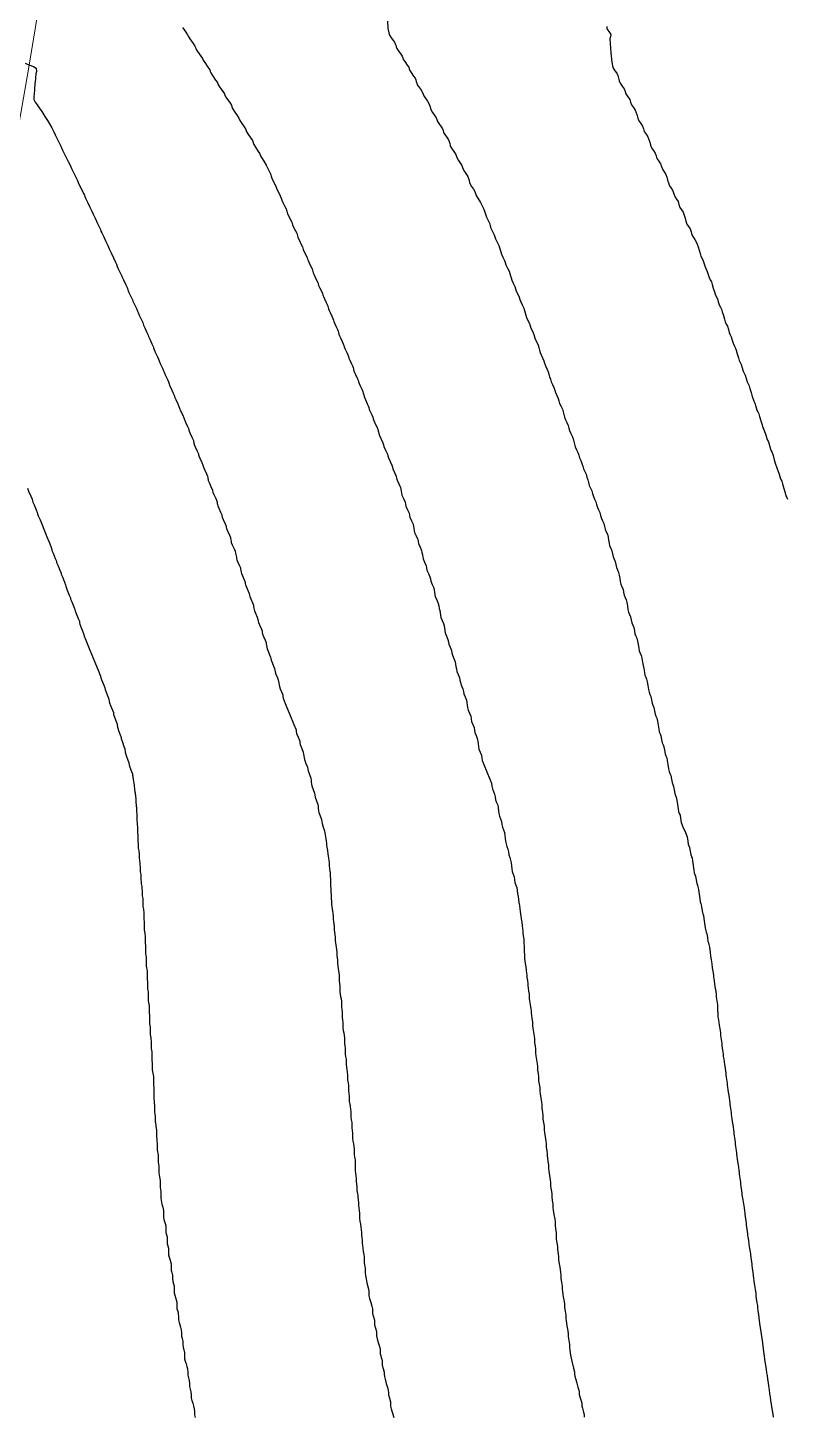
# Model space of a CAD drawing. Header units: millimetres. Extents: x 340454 to 342791, y 6993867 to 6995092.
# Drawn here: x 341823 to 341861.9, y 6994447 to 6994518.2 of the extents above; entities that cross this region are included whole.
import ezdxf

# ---------------------------------------------------------------- set-up
doc = ezdxf.new("R2010")
doc.units = ezdxf.units.MM
doc.header["$LTSCALE"] = 10
for name, color, linetype in [('T-HM-CURVA_INTERMEDIARIA', 45, 'Continuous'), ('T-HM-CURVA_MESTRA', 20, 'Continuous'), ('URB-Calçadas', 2, 'Continuous'), ('URB-Quadras', 3, 'Continuous')]:
    doc.layers.add(name, color=color, linetype=linetype)

msp = doc.modelspace()

# ---------------------------------------------------------------- linework, layer by layer
at = {"layer": 'T-HM-CURVA_INTERMEDIARIA', "color": 45, "linetype": 'Continuous', "lineweight": -3, "flags": 128}
for points, elevation in [([(341830.91, 6994518.202), (341831.08, 6994517.956), (341831.173, 6994517.822), (341831.195, 6994517.758), (341831.287, 6994517.624), (341831.454, 6994517.382), (341831.546, 6994517.248), (341831.569, 6994517.18), (341831.592, 6994517.112), (341831.683, 6994516.979), (341831.849, 6994516.737), (341831.94, 6994516.604), (341831.964, 6994516.531), (341832.053, 6994516.4), (341832.217, 6994516.161), (341832.307, 6994516.028), (341832.332, 6994515.952), (341832.358, 6994515.875), (341832.446, 6994515.743), (341832.608, 6994515.506), (341832.697, 6994515.374), (341832.723, 6994515.293), (341832.811, 6994515.162), (341832.97, 6994514.927), (341833.058, 6994514.797), (341833.086, 6994514.712), (341833.172, 6994514.582), (341833.329, 6994514.35), (341833.415, 6994514.22), (341833.444, 6994514.132), (341833.473, 6994514.042), (341833.559, 6994513.913), (341833.714, 6994513.682), (341833.8, 6994513.553), (341833.83, 6994513.459), (341833.914, 6994513.332), (341834.067, 6994513.104), (341834.151, 6994512.975), (341834.167, 6994512.926), (341834.183, 6994512.878), (341834.266, 6994512.751), (341834.416, 6994512.526), (341834.5, 6994512.398), (341834.516, 6994512.348), (341834.532, 6994512.297), (341834.547, 6994512.246), (341834.564, 6994512.195), (341834.647, 6994512.069), (341834.795, 6994511.845), (341834.878, 6994511.718), (341834.895, 6994511.665), (341834.911, 6994511.612), (341834.965, 6994511.527), (341835.078, 6994511.348), (341835.199, 6994511.143), (341835.304, 6994510.943), (341835.386, 6994510.772), (341835.423, 6994510.691), (341835.441, 6994510.636), (341835.458, 6994510.58), (341835.475, 6994510.524), (341835.493, 6994510.467), (341835.552, 6994510.347), (341835.656, 6994510.138), (341835.715, 6994510.017), (341835.733, 6994509.959), (341835.751, 6994509.902), (341835.809, 6994509.782), (341835.912, 6994509.575), (341835.97, 6994509.455), (341835.989, 6994509.396), (341836.007, 6994509.337), (341836.065, 6994509.218), (341836.166, 6994509.013), (341836.225, 6994508.894), (341836.244, 6994508.833), (341836.262, 6994508.772), (341836.281, 6994508.711), (341836.3, 6994508.65), (341836.358, 6994508.531), (341836.458, 6994508.328), (341836.516, 6994508.209), (341836.535, 6994508.146), (341836.555, 6994508.083), (341836.612, 6994507.965), (341836.71, 6994507.764), (341836.768, 6994507.646), (341836.788, 6994507.582), (341836.807, 6994507.517), (341836.826, 6994507.452), (341836.847, 6994507.387), (341836.904, 6994507.27), (341837.001, 6994507.07), (341837.058, 6994506.952), (341837.079, 6994506.885), (341837.099, 6994506.819), (341837.155, 6994506.702), (341837.252, 6994506.505), (341837.308, 6994506.387), (341837.329, 6994506.319), (341837.35, 6994506.251), (341837.405, 6994506.135), (341837.5, 6994505.94), (341837.556, 6994505.823), (341837.578, 6994505.754), (341837.599, 6994505.684), (341837.619, 6994505.614), (341837.641, 6994505.544), (341837.696, 6994505.428), (341837.79, 6994505.234), (341837.846, 6994505.118), (341837.868, 6994505.046), (341837.889, 6994504.975), (341837.944, 6994504.859), (341838.037, 6994504.668), (341838.092, 6994504.552), (341838.114, 6994504.479), (341838.136, 6994504.406), (341838.19, 6994504.291), (341838.282, 6994504.102), (341838.336, 6994503.987), (341838.36, 6994503.912), (341838.381, 6994503.838), (341838.403, 6994503.762), (341838.426, 6994503.687), (341838.48, 6994503.573), (341838.571, 6994503.386), (341838.625, 6994503.27), (341838.648, 6994503.193), (341838.671, 6994503.117), (341838.724, 6994503.003), (341838.813, 6994502.818), (341838.867, 6994502.703), (341838.891, 6994502.626), (341838.914, 6994502.547), (341838.936, 6994502.468), (341838.961, 6994502.389), (341839.014, 6994502.275), (341839.101, 6994502.093), (341839.155, 6994501.978), (341839.179, 6994501.897), (341839.203, 6994501.817), (341839.255, 6994501.704), (341839.342, 6994501.524), (341839.395, 6994501.41), (341839.419, 6994501.328), (341839.443, 6994501.246), (341839.495, 6994501.133), (341839.58, 6994500.955), (341839.633, 6994500.842), (341839.659, 6994500.759), (341839.682, 6994500.675), (341839.705, 6994500.591), (341839.731, 6994500.506), (341839.783, 6994500.394), (341839.867, 6994500.218), (341839.919, 6994500.105), (341839.944, 6994500.019), (341839.969, 6994499.933), (341840.021, 6994499.822), (341840.103, 6994499.648), (341840.155, 6994499.536), (341840.182, 6994499.449), (341840.206, 6994499.361), (341840.23, 6994499.273), (341840.257, 6994499.185), (341840.308, 6994499.073), (341840.389, 6994498.902), (341840.441, 6994498.79), (341840.467, 6994498.7), (341840.493, 6994498.61), (341840.543, 6994498.5), (341840.623, 6994498.331), (341840.674, 6994498.219), (341840.7, 6994498.128), (341840.727, 6994498.037), (341840.816, 6994497.843), (341840.906, 6994497.649), (341840.934, 6994497.557), (341840.959, 6994497.463), (341840.984, 6994497.37), (341841.013, 6994497.276), (341841.101, 6994497.084), (341841.19, 6994496.891), (341841.217, 6994496.796), (341841.244, 6994496.701), (341841.331, 6994496.511), (341841.419, 6994496.32), (341841.447, 6994496.223), (341841.474, 6994496.126), (341841.56, 6994495.938), (341841.647, 6994495.749), (341841.675, 6994495.651), (341841.702, 6994495.553), (341841.788, 6994495.366), (341841.873, 6994495.179), (341841.897, 6994495.08), (341841.921, 6994494.982), (341842.005, 6994494.796), (341842.089, 6994494.612), (341842.111, 6994494.513), (341842.128, 6994494.414), (341842.145, 6994494.313), (341842.167, 6994494.214), (341842.25, 6994494.031), (341842.333, 6994493.846), (341842.353, 6994493.745), (341842.372, 6994493.644), (341842.454, 6994493.463), (341842.536, 6994493.28), (341842.556, 6994493.177), (341842.576, 6994493.075), (341842.656, 6994492.895), (341842.737, 6994492.715), (341842.76, 6994492.611), (341842.777, 6994492.507), (341842.795, 6994492.401), (341842.817, 6994492.297), (341842.897, 6994492.119), (341842.977, 6994491.939), (341842.997, 6994491.833), (341843.017, 6994491.727), (341843.095, 6994491.55), (341843.174, 6994491.373), (341843.197, 6994491.266), (341843.215, 6994491.157), (341843.233, 6994491.048), (341843.256, 6994490.94), (341843.333, 6994490.765), (341843.411, 6994490.589), (341843.431, 6994490.479), (341843.452, 6994490.369), (341843.528, 6994490.196), (341843.604, 6994490.021), (341843.625, 6994489.91), (341843.646, 6994489.799), (341843.721, 6994489.627), (341843.796, 6994489.455), (341843.82, 6994489.343), (341843.838, 6994489.229), (341843.856, 6994489.115), (341843.88, 6994489.002), (341843.952, 6994488.839), (341844.028, 6994488.661), (341844.06, 6994488.527), (341844.082, 6994488.404), (341844.104, 6994488.288), (341844.125, 6994488.172), (341844.143, 6994488.055), (341844.168, 6994487.938), (341844.234, 6994487.783), (341844.301, 6994487.626), (341844.326, 6994487.509), (341844.344, 6994487.39), (341844.363, 6994487.27), (341844.388, 6994487.151), (341844.459, 6994486.984), (341844.53, 6994486.814), (341844.552, 6994486.694), (341844.574, 6994486.573), (341844.644, 6994486.408), (341844.714, 6994486.24), (341844.736, 6994486.118), (341844.758, 6994485.996), (341844.827, 6994485.833), (341844.896, 6994485.667), (341844.921, 6994485.545), (341844.94, 6994485.42), (341844.959, 6994485.295), (341844.984, 6994485.171), (341845.052, 6994485.009), (341845.12, 6994484.845), (341845.143, 6994484.72), (341845.165, 6994484.594), (341845.231, 6994484.433), (341845.298, 6994484.271), (341845.321, 6994484.144), (341845.343, 6994484.017), (341845.409, 6994483.858), (341845.475, 6994483.698), (341845.501, 6994483.571), (341845.52, 6994483.441), (341845.539, 6994483.311), (341845.565, 6994483.181), (341845.629, 6994483.024), (341845.694, 6994482.866), (341845.717, 6994482.735), (341845.739, 6994482.604), (341845.803, 6994482.448), (341845.867, 6994482.292), (341845.888, 6994482.16), (341845.909, 6994482.028), (341845.972, 6994481.875), (341846.034, 6994481.72), (341846.06, 6994481.588), (341846.077, 6994481.453), (341846.095, 6994481.318), (341846.121, 6994481.184), (341846.182, 6994481.032), (341846.243, 6994480.879), (341846.265, 6994480.743), (341846.287, 6994480.607), (341846.369, 6994480.396), (341846.525, 6994480.019), (341846.682, 6994479.641), (341846.764, 6994479.428), (341846.786, 6994479.29), (341846.807, 6994479.152), (341846.865, 6994479.01), (341846.923, 6994478.866), (341846.945, 6994478.727), (341846.966, 6994478.587), (341847.023, 6994478.447), (341847.08, 6994478.305), (341847.106, 6994478.166), (341847.123, 6994478.024), (341847.14, 6994477.881), (341847.166, 6994477.74), (341847.222, 6994477.601), (341847.278, 6994477.461), (341847.3, 6994477.318), (341847.321, 6994477.175), (341847.371, 6994477.039), (341847.422, 6994476.902), (341847.448, 6994476.759), (341847.465, 6994476.613), (341847.483, 6994476.466), (341847.508, 6994476.323), (341847.557, 6994476.188), (341847.605, 6994476.053), (341847.627, 6994475.906), (341847.648, 6994475.76), (341847.696, 6994475.627), (341847.744, 6994475.494), (341847.769, 6994475.351), (341847.787, 6994475.198), (341847.806, 6994475.043), (341847.83, 6994474.9), (341847.877, 6994474.769), (341847.924, 6994474.637), (341847.946, 6994474.486), (341847.968, 6994474.337), (341848.014, 6994474.207), (341848.06, 6994474.077), (341848.084, 6994473.935), (341848.103, 6994473.774), (341848.125, 6994473.622), (341848.147, 6994473.469), (341848.169, 6994473.316), (341848.191, 6994473.161), (341848.215, 6994472.987), (341848.235, 6994472.851), (341848.253, 6994472.731), (341848.27, 6994472.612), (341848.29, 6994472.476), (341848.315, 6994472.3), (341848.341, 6994472.119), (341848.359, 6994471.985), (341848.365, 6994471.871), (341848.37, 6994471.757), (341848.392, 6994471.598), (341848.415, 6994471.44), (341848.421, 6994471.326), (341848.426, 6994471.214), (341848.431, 6994471.101), (341848.436, 6994470.989), (341848.442, 6994470.877), (341848.447, 6994470.766), (341848.452, 6994470.655), (341848.458, 6994470.545), (341848.462, 6994470.435), (341848.468, 6994470.325), (341848.487, 6994470.193), (341848.517, 6994470.007), (341848.548, 6994469.819), (341848.567, 6994469.687), (341848.572, 6994469.578), (341848.577, 6994469.469), (341848.602, 6994469.308), (341848.627, 6994469.147), (341848.632, 6994469.039), (341848.638, 6994468.932), (341848.663, 6994468.769), (341848.688, 6994468.608), (341848.693, 6994468.501), (341848.698, 6994468.394), (341848.718, 6994468.262), (341848.749, 6994468.068), (341848.78, 6994467.872), (341848.799, 6994467.74), (341848.805, 6994467.634), (341848.81, 6994467.529), (341848.836, 6994467.363), (341848.861, 6994467.199), (341848.864, 6994467.095), (341848.867, 6994466.991), (341848.886, 6994466.859), (341848.918, 6994466.659), (341848.951, 6994466.457), (341848.97, 6994466.324), (341848.97, 6994466.223), (341848.97, 6994466.121), (341848.996, 6994465.953), (341849.022, 6994465.785), (341849.023, 6994465.684), (341849.023, 6994465.584), (341849.042, 6994465.451), (341849.075, 6994465.245), (341849.109, 6994465.038), (341849.128, 6994464.904), (341849.128, 6994464.805), (341849.129, 6994464.706), (341849.155, 6994464.534), (341849.182, 6994464.362), (341849.182, 6994464.264), (341849.182, 6994464.166), (341849.209, 6994463.993), (341849.236, 6994463.821), (341849.236, 6994463.724), (341849.237, 6994463.627), (341849.256, 6994463.492), (341849.291, 6994463.28), (341849.325, 6994463.065), (341849.345, 6994462.93), (341849.345, 6994462.834), (341849.346, 6994462.739), (341849.373, 6994462.562), (341849.401, 6994462.387), (341849.401, 6994462.292), (341849.401, 6994462.197), (341849.429, 6994462.02), (341849.457, 6994461.843), (341849.457, 6994461.75), (341849.458, 6994461.656), (341849.478, 6994461.52), (341849.513, 6994461.3), (341849.549, 6994461.078), (341849.569, 6994460.941), (341849.57, 6994460.849), (341849.57, 6994460.757), (341849.599, 6994460.576), (341849.627, 6994460.396), (341849.627, 6994460.305), (341849.628, 6994460.214), (341849.656, 6994460.032), (341849.685, 6994459.851), (341849.686, 6994459.761), (341849.686, 6994459.671), (341849.706, 6994459.533), (341849.741, 6994459.307), (341849.777, 6994459.078), (341849.796, 6994458.939), (341849.797, 6994458.851), (341849.798, 6994458.763), (341849.825, 6994458.578), (341849.853, 6994458.393), (341849.854, 6994458.306), (341849.854, 6994458.219), (341849.882, 6994458.033), (341849.91, 6994457.847), (341849.911, 6994457.761), (341849.911, 6994457.675), (341849.931, 6994457.535), (341849.968, 6994457.301), (341850.004, 6994457.065), (341850.024, 6994456.925), (341850.025, 6994456.84), (341850.026, 6994456.755), (341850.054, 6994456.566), (341850.083, 6994456.377), (341850.085, 6994456.293), (341850.084, 6994456.209), (341850.084, 6994456.126), (341850.086, 6994456.043), (341850.115, 6994455.853), (341850.144, 6994455.663), (341850.144, 6994455.581), (341850.145, 6994455.499), (341850.175, 6994455.303), (341850.203, 6994455.117), (341850.204, 6994455.054), (341850.205, 6994454.991), (341850.225, 6994454.855), (341850.263, 6994454.607), (341850.302, 6994454.344), (341850.323, 6994454.184), (341850.324, 6994454.104), (341850.325, 6994454.025), (341850.354, 6994453.83), (341850.384, 6994453.636), (341850.385, 6994453.557), (341850.386, 6994453.479), (341850.407, 6994453.336), (341850.446, 6994453.088), (341850.485, 6994452.837), (341850.507, 6994452.693), (341850.507, 6994452.616), (341850.508, 6994452.54), (341850.539, 6994452.341), (341850.569, 6994452.142), (341850.57, 6994452.067), (341850.571, 6994451.991), (341850.593, 6994451.847), (341850.633, 6994451.592), (341850.673, 6994451.335), (341850.695, 6994451.189), (341850.696, 6994451.115), (341850.697, 6994451.042), (341850.728, 6994450.839), (341850.759, 6994450.637), (341850.76, 6994450.564), (341850.761, 6994450.492), (341850.781, 6994450.345), (341850.824, 6994450.084), (341850.888, 6994449.789), (341850.972, 6994449.425), (341851.015, 6994449.234), (341851.016, 6994449.164), (341851.017, 6994449.094), (341851.038, 6994449.012), (341851.085, 6994448.849), (341851.14, 6994448.654), (341851.195, 6994448.457), (341851.242, 6994448.291), (341851.264, 6994448.208), (341851.265, 6994448.141), (341851.266, 6994448.074), (341851.299, 6994447.952), (341851.358, 6994447.746), (341851.391, 6994447.625), (341851.392, 6994447.559), (341851.393, 6994447.494), (341851.427, 6994447.371), (341851.486, 6994447.163), (341851.52, 6994447.041), (341851.521, 6994446.977), (341851.522, 6994446.913)], 707), ([(341841.423, 6994518.534), (341841.452, 6994518.162), (341841.509, 6994517.851), (341841.613, 6994517.664), (341841.73, 6994517.519), (341841.794, 6994517.444), (341841.823, 6994517.367), (341841.848, 6994517.288), (341841.873, 6994517.208), (341841.901, 6994517.13), (341841.978, 6994517.018), (341842.106, 6994516.838), (341842.183, 6994516.725), (341842.21, 6994516.644), (341842.238, 6994516.564), (341842.313, 6994516.453), (341842.439, 6994516.275), (341842.515, 6994516.163), (341842.543, 6994516.081), (341842.57, 6994515.999), (341842.645, 6994515.888), (341842.768, 6994515.714), (341842.843, 6994515.603), (341842.874, 6994515.52), (341842.9, 6994515.434), (341842.926, 6994515.349), (341842.957, 6994515.265), (341843.031, 6994515.155), (341843.152, 6994514.982), (341843.226, 6994514.871), (341843.255, 6994514.785), (341843.284, 6994514.698), (341843.357, 6994514.589), (341843.476, 6994514.419), (341843.549, 6994514.309), (341843.581, 6994514.222), (341843.608, 6994514.132), (341843.635, 6994514.043), (341843.667, 6994513.954), (341843.739, 6994513.845), (341843.856, 6994513.678), (341843.929, 6994513.568), (341843.958, 6994513.477), (341843.988, 6994513.386), (341844.06, 6994513.278), (341844.174, 6994513.113), (341844.246, 6994513.004), (341844.276, 6994512.911), (341844.307, 6994512.819), (341844.377, 6994512.711), (341844.489, 6994512.55), (341844.56, 6994512.441), (341844.593, 6994512.348), (341844.622, 6994512.252), (341844.65, 6994512.157), (341844.683, 6994512.063), (341844.753, 6994511.955), (341844.863, 6994511.796), (341844.934, 6994511.687), (341844.965, 6994511.591), (341844.996, 6994511.494), (341845.065, 6994511.387), (341845.173, 6994511.231), (341845.242, 6994511.123), (341845.274, 6994511.024), (341845.306, 6994510.926), (341845.374, 6994510.82), (341845.479, 6994510.667), (341845.548, 6994510.56), (341845.583, 6994510.461), (341845.612, 6994510.359), (341845.641, 6994510.257), (341845.676, 6994510.157), (341845.744, 6994510.052), (341845.847, 6994509.901), (341845.915, 6994509.794), (341845.948, 6994509.691), (341845.98, 6994509.588), (341846.068, 6994509.445), (341846.199, 6994509.232), (341846.306, 6994509.026), (341846.369, 6994508.888), (341846.404, 6994508.784), (341846.435, 6994508.679), (341846.466, 6994508.573), (341846.501, 6994508.467), (341846.585, 6994508.297), (341846.669, 6994508.126), (341846.703, 6994508.019), (341846.737, 6994507.912), (341846.819, 6994507.744), (341846.902, 6994507.574), (341846.936, 6994507.466), (341846.97, 6994507.357), (341847.052, 6994507.191), (341847.134, 6994507.023), (341847.17, 6994506.914), (341847.202, 6994506.803), (341847.235, 6994506.692), (341847.271, 6994506.582), (341847.352, 6994506.417), (341847.433, 6994506.25), (341847.468, 6994506.138), (341847.502, 6994506.026), (341847.582, 6994505.862), (341847.662, 6994505.697), (341847.699, 6994505.584), (341847.732, 6994505.47), (341847.765, 6994505.355), (341847.803, 6994505.241), (341847.882, 6994505.079), (341847.961, 6994504.915), (341847.997, 6994504.799), (341848.032, 6994504.683), (341848.11, 6994504.523), (341848.188, 6994504.361), (341848.224, 6994504.244), (341848.26, 6994504.126), (341848.336, 6994503.967), (341848.414, 6994503.807), (341848.452, 6994503.689), (341848.486, 6994503.57), (341848.52, 6994503.45), (341848.559, 6994503.331), (341848.634, 6994503.173), (341848.711, 6994503.014), (341848.747, 6994502.893), (341848.784, 6994502.772), (341848.859, 6994502.616), (341848.934, 6994502.459), (341848.971, 6994502.337), (341849.008, 6994502.214), (341849.082, 6994502.06), (341849.156, 6994501.905), (341849.196, 6994501.782), (341849.23, 6994501.657), (341849.265, 6994501.532), (341849.305, 6994501.407), (341849.378, 6994501.254), (341849.451, 6994501.1), (341849.489, 6994500.974), (341849.527, 6994500.848), (341849.599, 6994500.697), (341849.671, 6994500.544), (341849.711, 6994500.418), (341849.747, 6994500.289), (341849.782, 6994500.16), (341849.824, 6994500.031), (341849.894, 6994499.882), (341849.965, 6994499.731), (341850.004, 6994499.601), (341850.043, 6994499.47), (341850.112, 6994499.323), (341850.182, 6994499.174), (341850.221, 6994499.042), (341850.26, 6994498.91), (341850.329, 6994498.764), (341850.398, 6994498.617), (341850.44, 6994498.485), (341850.476, 6994498.351), (341850.513, 6994498.216), (341850.555, 6994498.082), (341850.623, 6994497.938), (341850.691, 6994497.792), (341850.73, 6994497.656), (341850.77, 6994497.521), (341850.837, 6994497.378), (341850.904, 6994497.234), (341850.947, 6994497.098), (341850.984, 6994496.96), (341851.021, 6994496.821), (341851.064, 6994496.683), (341851.13, 6994496.542), (341851.196, 6994496.4), (341851.236, 6994496.26), (341851.277, 6994496.12), (341851.341, 6994495.981), (341851.406, 6994495.841), (341851.447, 6994495.699), (341851.488, 6994495.558), (341851.551, 6994495.421), (341851.615, 6994495.282), (341851.659, 6994495.141), (341851.697, 6994494.997), (341851.735, 6994494.853), (341851.78, 6994494.709), (341851.842, 6994494.573), (341851.905, 6994494.436), (341851.947, 6994494.29), (341851.988, 6994494.146), (341852.05, 6994494.011), (341852.112, 6994493.876), (341852.154, 6994493.728), (341852.195, 6994493.583), (341852.256, 6994493.45), (341852.317, 6994493.317), (341852.359, 6994493.168), (341852.4, 6994493.021), (341852.461, 6994492.89), (341852.52, 6994492.759), (341852.556, 6994492.61), (341852.592, 6994492.463), (341852.651, 6994492.333), (341852.71, 6994492.204), (341852.742, 6994492.062), (341852.767, 6994491.908), (341852.793, 6994491.753), (341852.825, 6994491.611), (341852.883, 6994491.483), (341852.941, 6994491.355), (341852.971, 6994491.204), (341852.999, 6994491.055), (341853.056, 6994490.929), (341853.113, 6994490.802), (341853.143, 6994490.65), (341853.172, 6994490.5), (341853.228, 6994490.375), (341853.284, 6994490.25), (341853.315, 6994490.11), (341853.342, 6994489.946), (341853.37, 6994489.779), (341853.401, 6994489.638), (341853.456, 6994489.515), (341853.511, 6994489.392), (341853.54, 6994489.236), (341853.57, 6994489.082), (341853.624, 6994488.961), (341853.677, 6994488.839), (341853.708, 6994488.699), (341853.737, 6994488.527), (341853.765, 6994488.353), (341853.796, 6994488.213), (341853.849, 6994488.093), (341853.902, 6994487.973), (341853.932, 6994487.813), (341853.961, 6994487.656), (341854.013, 6994487.537), (341854.065, 6994487.419), (341854.095, 6994487.258), (341854.125, 6994487.1), (341854.176, 6994486.983), (341854.227, 6994486.866), (341854.256, 6994486.727), (341854.286, 6994486.544), (341854.317, 6994486.359), (341854.346, 6994486.22), (341854.396, 6994486.105), (341854.446, 6994485.99), (341854.479, 6994485.842), (341854.514, 6994485.645), (341854.545, 6994485.48), (341854.575, 6994485.316), (341854.608, 6994485.119), (341854.635, 6994484.984), (341854.68, 6994484.88), (341854.724, 6994484.775), (341854.752, 6994484.639), (341854.785, 6994484.441), (341854.818, 6994484.245), (341854.847, 6994484.104), (341854.894, 6994483.992), (341854.941, 6994483.881), (341854.972, 6994483.71), (341855.003, 6994483.541), (341855.049, 6994483.431), (341855.095, 6994483.322), (341855.126, 6994483.15), (341855.157, 6994482.979), (341855.202, 6994482.871), (341855.247, 6994482.763), (341855.276, 6994482.622), (341855.309, 6994482.419), (341855.343, 6994482.213), (341855.371, 6994482.071), (341855.415, 6994481.965), (341855.459, 6994481.859), (341855.491, 6994481.683), (341855.521, 6994481.509), (341855.565, 6994481.404), (341855.608, 6994481.3), (341855.639, 6994481.123), (341855.67, 6994480.947), (341855.713, 6994480.844), (341855.755, 6994480.741), (341855.783, 6994480.599), (341855.817, 6994480.386), (341855.852, 6994480.171), (341855.879, 6994480.029), (341855.921, 6994479.928), (341855.962, 6994479.827), (341855.993, 6994479.646), (341856.024, 6994479.466), (341856.065, 6994479.367), (341856.105, 6994479.268), (341856.135, 6994479.086), (341856.164, 6994478.906), (341856.204, 6994478.809), (341856.243, 6994478.711), (341856.269, 6994478.568), (341856.302, 6994478.347), (341856.336, 6994478.123), (341856.361, 6994477.98), (341856.4, 6994477.884), (341856.438, 6994477.789), (341856.457, 6994477.643), (341856.497, 6994477.419), (341856.584, 6994477.193), (341856.709, 6994476.908), (341856.796, 6994476.681), (341856.836, 6994476.454), (341856.853, 6994476.311), (341856.889, 6994476.222), (341856.926, 6994476.133), (341856.954, 6994475.947), (341856.983, 6994475.761), (341857.018, 6994475.674), (341857.053, 6994475.587), (341857.077, 6994475.445), (341857.11, 6994475.212), (341857.144, 6994474.978), (341857.167, 6994474.835), (341857.202, 6994474.75), (341857.236, 6994474.664), (341857.265, 6994474.473), (341857.293, 6994474.285), (341857.324, 6994474.202), (341857.355, 6994474.118), (341857.377, 6994473.976), (341857.411, 6994473.737), (341857.446, 6994473.495), (341857.468, 6994473.352), (341857.498, 6994473.271), (341857.527, 6994473.19), (341857.555, 6994472.996), (341857.584, 6994472.803), (341857.612, 6994472.724), (341857.641, 6994472.644), (341857.663, 6994472.5), (341857.698, 6994472.255), (341857.732, 6994472.008), (341857.755, 6994471.863), (341857.783, 6994471.785), (341857.81, 6994471.707), (341857.839, 6994471.51), (341857.867, 6994471.314), (341857.894, 6994471.237), (341857.922, 6994471.161), (341857.944, 6994471.016), (341857.978, 6994470.765), (341858.007, 6994470.565), (341858.035, 6994470.365), (341858.064, 6994470.165), (341858.093, 6994469.963), (341858.13, 6994469.702), (341858.15, 6994469.557), (341858.16, 6994469.489), (341858.171, 6994469.42), (341858.191, 6994469.275), (341858.228, 6994469.013), (341858.266, 6994468.747), (341858.287, 6994468.601), (341858.29, 6994468.537), (341858.293, 6994468.473), (341858.322, 6994468.266), (341858.351, 6994468.06), (341858.355, 6994467.996), (341858.357, 6994467.933), (341858.36, 6994467.871), (341858.363, 6994467.808), (341858.366, 6994467.746), (341858.369, 6994467.683), (341858.372, 6994467.622), (341858.375, 6994467.56), (341858.378, 6994467.498), (341858.381, 6994467.437), (341858.403, 6994467.292), (341858.445, 6994467.025), (341858.487, 6994466.756), (341858.509, 6994466.61), (341858.512, 6994466.55), (341858.515, 6994466.491), (341858.547, 6994466.282), (341858.579, 6994466.074), (341858.582, 6994466.015), (341858.585, 6994465.956), (341858.617, 6994465.746), (341858.65, 6994465.537), (341858.652, 6994465.479), (341858.655, 6994465.422), (341858.678, 6994465.275), (341858.72, 6994465.001), (341858.75, 6994464.812), (341858.775, 6994464.653), (341858.786, 6994464.577), (341858.789, 6994464.521), (341858.792, 6994464.465), (341858.809, 6994464.35), (341858.84, 6994464.153), (341858.857, 6994464.039), (341858.859, 6994463.984), (341858.86, 6994463.93), (341858.872, 6994463.854), (341858.897, 6994463.694), (341858.927, 6994463.502), (341858.957, 6994463.309), (341858.982, 6994463.147), (341858.993, 6994463.071), (341858.993, 6994463.018), (341858.993, 6994462.966), (341859.011, 6994462.85), (341859.043, 6994462.648), (341859.06, 6994462.533), (341859.06, 6994462.481), (341859.06, 6994462.429), (341859.072, 6994462.353), (341859.097, 6994462.19), (341859.128, 6994461.994), (341859.159, 6994461.798), (341859.184, 6994461.633), (341859.196, 6994461.556), (341859.196, 6994461.456), (341859.214, 6994461.339), (341859.246, 6994461.133), (341859.264, 6994461.016), (341859.265, 6994460.918), (341859.283, 6994460.8), (341859.315, 6994460.593), (341859.333, 6994460.476), (341859.334, 6994460.38), (341859.345, 6994460.303), (341859.372, 6994460.136), (341859.403, 6994459.936), (341859.435, 6994459.734), (341859.461, 6994459.565), (341859.473, 6994459.488), (341859.473, 6994459.396), (341859.491, 6994459.276), (341859.525, 6994459.064), (341859.543, 6994458.945), (341859.544, 6994458.855), (341859.562, 6994458.736), (341859.596, 6994458.523), (341859.614, 6994458.403), (341859.615, 6994458.316), (341859.626, 6994458.238), (341859.654, 6994458.066), (341859.686, 6994457.861), (341859.718, 6994457.655), (341859.746, 6994457.481), (341859.757, 6994457.403), (341859.758, 6994457.319), (341859.777, 6994457.198), (341859.811, 6994456.98), (341859.83, 6994456.859), (341859.83, 6994456.777), (341859.849, 6994456.655), (341859.884, 6994456.437), (341859.903, 6994456.315), (341859.904, 6994456.235), (341859.915, 6994456.157), (341859.942, 6994455.981), (341859.974, 6994455.772), (341860.006, 6994455.561), (341860.033, 6994455.383), (341860.044, 6994455.305), (341860.044, 6994455.229), (341860.063, 6994455.105), (341860.097, 6994454.883), (341860.115, 6994454.76), (341860.115, 6994454.686), (341860.134, 6994454.562), (341860.168, 6994454.338), (341860.186, 6994454.215), (341860.187, 6994454.143), (341860.199, 6994454.064), (341860.226, 6994453.884), (341860.258, 6994453.67), (341860.291, 6994453.454), (341860.319, 6994453.272), (341860.33, 6994453.192), (341860.331, 6994453.125), (341860.35, 6994452.999), (341860.384, 6994452.771), (341860.403, 6994452.645), (341860.404, 6994452.58), (341860.404, 6994452.515), (341860.423, 6994452.389), (341860.458, 6994452.16), (341860.477, 6994452.035), (341860.478, 6994451.972), (341860.49, 6994451.892), (341860.519, 6994451.709), (341860.552, 6994451.49), (341860.578, 6994451.306), (341860.599, 6994451.147), (341860.626, 6994450.958), (341860.66, 6994450.73), (341860.688, 6994450.539), (341860.701, 6994450.456), (341860.701, 6994450.4), (341860.721, 6994450.272), (341860.757, 6994450.037), (341860.776, 6994449.909), (341860.777, 6994449.855), (341860.789, 6994449.774), (341860.818, 6994449.586), (341860.853, 6994449.362), (341860.88, 6994449.185), (341860.902, 6994449.044), (341860.929, 6994448.865), (341860.956, 6994448.679), (341860.978, 6994448.517), (341861.006, 6994448.316), (341861.034, 6994448.115), (341861.057, 6994447.954), (341861.084, 6994447.766), (341861.111, 6994447.585), (341861.134, 6994447.441), (341861.162, 6994447.26), (341861.189, 6994447.072), (341861.212, 6994446.91)], 708), ([(341852.685, 6994518.247), (341852.672, 6994518.133), (341852.776, 6994517.99), (341852.881, 6994517.847), (341852.863, 6994517.732), (341852.831, 6994517.613), (341852.846, 6994517.374), (341852.886, 6994516.909), (341852.938, 6994516.432), (341852.985, 6994516.154), (341853.092, 6994515.986), (341853.191, 6994515.861), (341853.239, 6994515.734), (341853.279, 6994515.604), (341853.318, 6994515.472), (341853.367, 6994515.344), (341853.468, 6994515.2), (341853.569, 6994515.054), (341853.613, 6994514.923), (341853.658, 6994514.792), (341853.757, 6994514.649), (341853.856, 6994514.505), (341853.901, 6994514.372), (341853.946, 6994514.24), (341854.043, 6994514.099), (341854.141, 6994513.957), (341854.191, 6994513.825), (341854.231, 6994513.689), (341854.271, 6994513.552), (341854.322, 6994513.418), (341854.417, 6994513.279), (341854.513, 6994513.139), (341854.558, 6994513.002), (341854.604, 6994512.865), (341854.698, 6994512.728), (341854.792, 6994512.589), (341854.843, 6994512.454), (341854.884, 6994512.313), (341854.924, 6994512.171), (341854.976, 6994512.034), (341855.068, 6994511.898), (341855.16, 6994511.761), (341855.207, 6994511.62), (341855.253, 6994511.479), (341855.343, 6994511.346), (341855.434, 6994511.211), (341855.481, 6994511.068), (341855.528, 6994510.926), (341855.616, 6994510.794), (341855.705, 6994510.661), (341855.758, 6994510.52), (341855.799, 6994510.373), (341855.84, 6994510.226), (341855.894, 6994510.083), (341855.98, 6994509.953), (341856.068, 6994509.822), (341856.115, 6994509.675), (341856.162, 6994509.528), (341856.248, 6994509.4), (341856.333, 6994509.271), (341856.382, 6994509.121), (341856.429, 6994508.974), (341856.512, 6994508.848), (341856.596, 6994508.721), (341856.649, 6994508.577), (341856.692, 6994508.422), (341856.736, 6994508.264), (341856.788, 6994508.12), (341856.87, 6994507.995), (341856.952, 6994507.87), (341857.003, 6994507.714), (341857.049, 6994507.565), (341857.124, 6994507.436), (341857.199, 6994507.32), (341857.261, 6994507.204), (341857.316, 6994507.085), (341857.361, 6994506.949), (341857.412, 6994506.777), (341857.464, 6994506.604), (341857.51, 6994506.467), (341857.567, 6994506.351), (341857.624, 6994506.235), (341857.673, 6994506.078), (341857.722, 6994505.922), (341857.778, 6994505.808), (341857.835, 6994505.693), (341857.884, 6994505.535), (341857.933, 6994505.378), (341857.988, 6994505.265), (341858.044, 6994505.152), (341858.088, 6994505.017), (341858.142, 6994504.834), (341858.197, 6994504.65), (341858.242, 6994504.514), (341858.296, 6994504.403), (341858.351, 6994504.291), (341858.401, 6994504.129), (341858.45, 6994503.968), (341858.504, 6994503.859), (341858.557, 6994503.749), (341858.602, 6994503.613), (341858.658, 6994503.423), (341858.714, 6994503.232), (341858.759, 6994503.095), (341858.811, 6994502.987), (341858.863, 6994502.879), (341858.915, 6994502.713), (341858.965, 6994502.548), (341859.016, 6994502.442), (341859.068, 6994502.335), (341859.119, 6994502.168), (341859.17, 6994502.002), (341859.22, 6994501.897), (341859.271, 6994501.792), (341859.315, 6994501.655), (341859.373, 6994501.456), (341859.432, 6994501.255), (341859.476, 6994501.117), (341859.526, 6994501.014), (341859.575, 6994500.911), (341859.627, 6994500.739), (341859.679, 6994500.57), (341859.727, 6994500.468), (341859.776, 6994500.366), (341859.828, 6994500.194), (341859.88, 6994500.023), (341859.928, 6994499.923), (341859.975, 6994499.823), (341860.019, 6994499.684), (341860.079, 6994499.476), (341860.141, 6994499.266), (341860.184, 6994499.127), (341860.231, 6994499.029), (341860.278, 6994498.93), (341860.331, 6994498.754), (341860.383, 6994498.578), (341860.429, 6994498.482), (341860.475, 6994498.385), (341860.518, 6994498.246), (341860.58, 6994498.031), (341860.643, 6994497.813), (341860.686, 6994497.673), (341860.731, 6994497.578), (341860.776, 6994497.484), (341860.83, 6994497.303), (341860.883, 6994497.124), (341860.926, 6994497.031), (341860.97, 6994496.938), (341861.024, 6994496.756), (341861.077, 6994496.575), (341861.12, 6994496.483), (341861.163, 6994496.392), (341861.206, 6994496.251), (341861.271, 6994496.027), (341861.336, 6994495.8), (341861.379, 6994495.658), (341861.421, 6994495.569), (341861.462, 6994495.479), (341861.517, 6994495.293), (341861.571, 6994495.108), (341861.612, 6994495.02), (341861.653, 6994494.932), (341861.696, 6994494.79), (341861.761, 6994494.559), (341861.828, 6994494.325), (341861.871, 6994494.182), (341861.911, 6994494.096), (341861.951, 6994494.01)], 709), ([(341822.835, 6994516.374), (341823.026, 6994516.289), (341823.262, 6994516.206), (341823.407, 6994516.118), (341823.415, 6994515.947), (341823.384, 6994515.822), (341823.379, 6994515.758), (341823.373, 6994515.695), (341823.362, 6994515.553), (341823.341, 6994515.305), (341823.321, 6994515.068), (341823.31, 6994514.934), (341823.304, 6994514.861), (341823.298, 6994514.787), (341823.275, 6994514.673), (341823.273, 6994514.506), (341823.343, 6994514.379), (341823.451, 6994514.237), (341823.55, 6994514.088), (341823.684, 6994513.885), (341823.841, 6994513.642), (341823.977, 6994513.429), (341824.083, 6994513.257), (341824.2, 6994513.054), (341824.304, 6994512.857), (341824.38, 6994512.696), (341824.477, 6994512.494), (341824.577, 6994512.288), (341824.659, 6994512.118), (341824.76, 6994511.908), (341824.86, 6994511.703), (341824.939, 6994511.541), (341825.038, 6994511.336), (341825.138, 6994511.132), (341825.217, 6994510.969), (341825.315, 6994510.765), (341825.416, 6994510.553), (341825.498, 6994510.379), (341825.598, 6994510.167), (341825.723, 6994509.906), (341825.828, 6994509.688), (341825.873, 6994509.594), (341825.891, 6994509.534), (341825.935, 6994509.444), (341826.036, 6994509.236), (341826.156, 6994508.988), (341826.251, 6994508.788), (341826.33, 6994508.621), (341826.428, 6994508.413), (341826.551, 6994508.152), (341826.654, 6994507.934), (341826.699, 6994507.838), (341826.724, 6994507.757), (341826.767, 6994507.668), (341826.865, 6994507.464), (341826.981, 6994507.221), (341827.075, 6994507.022), (341827.153, 6994506.854), (341827.25, 6994506.644), (341827.372, 6994506.382), (341827.474, 6994506.163), (341827.517, 6994506.069), (341827.532, 6994506.018), (341827.547, 6994505.967), (341827.613, 6994505.83), (341827.733, 6994505.578), (341827.799, 6994505.44), (341827.815, 6994505.386), (341827.879, 6994505.249), (341827.998, 6994504.999), (341828.063, 6994504.862), (341828.08, 6994504.805), (341828.098, 6994504.747), (341828.162, 6994504.611), (341828.28, 6994504.362), (341828.344, 6994504.225), (341828.363, 6994504.164), (341828.426, 6994504.028), (341828.543, 6994503.781), (341828.607, 6994503.646), (341828.626, 6994503.581), (341828.689, 6994503.447), (341828.804, 6994503.202), (341828.868, 6994503.067), (341828.888, 6994502.999), (341828.908, 6994502.931), (341828.97, 6994502.796), (341829.085, 6994502.553), (341829.148, 6994502.418), (341829.169, 6994502.346), (341829.231, 6994502.213), (341829.344, 6994501.971), (341829.406, 6994501.838), (341829.428, 6994501.762), (341829.45, 6994501.687), (341829.512, 6994501.554), (341829.624, 6994501.313), (341829.686, 6994501.18), (341829.709, 6994501.1), (341829.77, 6994500.968), (341829.881, 6994500.73), (341829.942, 6994500.597), (341829.966, 6994500.515), (341830.026, 6994500.384), (341830.136, 6994500.148), (341830.196, 6994500.016), (341830.221, 6994499.93), (341830.246, 6994499.844), (341830.306, 6994499.713), (341830.414, 6994499.478), (341830.475, 6994499.346), (341830.5, 6994499.256), (341830.56, 6994499.126), (341830.667, 6994498.894), (341830.727, 6994498.763), (341830.753, 6994498.67), (341830.812, 6994498.541), (341830.918, 6994498.311), (341830.977, 6994498.181), (341830.991, 6994498.133), (341831.004, 6994498.084), (341831.063, 6994497.956), (341831.167, 6994497.728), (341831.226, 6994497.599), (341831.238, 6994497.55), (341831.25, 6994497.5), (341831.307, 6994497.373), (341831.411, 6994497.147), (341831.468, 6994497.02), (341831.479, 6994496.969), (341831.488, 6994496.919), (341831.498, 6994496.868), (341831.508, 6994496.817), (341831.565, 6994496.69), (341831.667, 6994496.465), (341831.725, 6994496.338), (341831.735, 6994496.285), (341831.745, 6994496.233), (341831.801, 6994496.107), (341831.902, 6994495.885), (341831.959, 6994495.758), (341831.969, 6994495.704), (341831.98, 6994495.65), (341832.035, 6994495.524), (341832.135, 6994495.305), (341832.191, 6994495.179), (341832.202, 6994495.123), (341832.212, 6994495.068), (341832.222, 6994495.011), (341832.234, 6994494.955), (341832.289, 6994494.83), (341832.387, 6994494.612), (341832.443, 6994494.486), (341832.454, 6994494.429), (341832.465, 6994494.371), (341832.519, 6994494.247), (341832.616, 6994494.031), (341832.671, 6994493.906), (341832.683, 6994493.847), (341832.693, 6994493.788), (341832.704, 6994493.728), (341832.716, 6994493.668), (341832.77, 6994493.544), (341832.865, 6994493.33), (341832.92, 6994493.205), (341832.931, 6994493.144), (341832.943, 6994493.082), (341832.996, 6994492.959), (341833.09, 6994492.747), (341833.144, 6994492.624), (341833.156, 6994492.561), (341833.167, 6994492.498), (341833.22, 6994492.376), (341833.313, 6994492.166), (341833.366, 6994492.043), (341833.379, 6994491.979), (341833.39, 6994491.914), (341833.401, 6994491.849), (341833.414, 6994491.784), (341833.465, 6994491.666), (341833.556, 6994491.461), (341833.611, 6994491.331), (341833.633, 6994491.242), (341833.651, 6994491.162), (341833.663, 6994491.095), (341833.675, 6994491.028), (341833.687, 6994490.96), (341833.7, 6994490.893), (341833.748, 6994490.78), (341833.83, 6994490.59), (341833.878, 6994490.477), (341833.891, 6994490.408), (341833.903, 6994490.338), (341833.915, 6994490.268), (341833.928, 6994490.199), (341833.979, 6994490.077), (341834.068, 6994489.871), (341834.119, 6994489.748), (341834.132, 6994489.677), (341834.145, 6994489.605), (341834.195, 6994489.484), (341834.282, 6994489.281), (341834.333, 6994489.159), (341834.346, 6994489.086), (341834.359, 6994489.013), (341834.409, 6994488.893), (341834.495, 6994488.693), (341834.545, 6994488.571), (341834.559, 6994488.497), (341834.571, 6994488.422), (341834.583, 6994488.347), (341834.598, 6994488.272), (341834.647, 6994488.151), (341834.732, 6994487.953), (341834.781, 6994487.832), (341834.795, 6994487.755), (341834.808, 6994487.679), (341834.857, 6994487.559), (341834.94, 6994487.364), (341834.989, 6994487.243), (341835.003, 6994487.165), (341835.016, 6994487.086), (341835.065, 6994486.968), (341835.146, 6994486.775), (341835.194, 6994486.656), (341835.21, 6994486.576), (341835.222, 6994486.495), (341835.235, 6994486.415), (341835.251, 6994486.334), (341835.298, 6994486.216), (341835.378, 6994486.025), (341835.426, 6994485.906), (341835.44, 6994485.823), (341835.455, 6994485.741), (341835.502, 6994485.623), (341835.58, 6994485.435), (341835.628, 6994485.317), (341835.641, 6994485.233), (341835.655, 6994485.149), (341835.701, 6994485.033), (341835.779, 6994484.847), (341835.825, 6994484.73), (341835.841, 6994484.645), (341835.853, 6994484.559), (341835.865, 6994484.473), (341835.88, 6994484.387), (341835.926, 6994484.271), (341836.002, 6994484.087), (341836.049, 6994483.97), (341836.063, 6994483.882), (341836.076, 6994483.795), (341836.182, 6994483.531), (341836.404, 6994482.986), (341836.627, 6994482.441), (341836.733, 6994482.175), (341836.747, 6994482.084), (341836.761, 6994481.992), (341836.841, 6994481.796), (341836.921, 6994481.599), (341836.935, 6994481.506), (341836.949, 6994481.413), (341837.028, 6994481.219), (341837.107, 6994481.024), (341837.124, 6994480.93), (341837.136, 6994480.835), (341837.148, 6994480.74), (341837.165, 6994480.645), (341837.242, 6994480.452), (341837.32, 6994480.258), (341837.335, 6994480.162), (341837.349, 6994480.065), (341837.419, 6994479.876), (341837.489, 6994479.686), (341837.506, 6994479.588), (341837.518, 6994479.49), (341837.531, 6994479.391), (341837.548, 6994479.293), (341837.615, 6994479.105), (341837.683, 6994478.916), (341837.698, 6994478.817), (341837.713, 6994478.717), (341837.78, 6994478.531), (341837.847, 6994478.344), (341837.864, 6994478.243), (341837.876, 6994478.141), (341837.889, 6994478.039), (341837.906, 6994477.937), (341837.972, 6994477.753), (341838.038, 6994477.567), (341838.053, 6994477.463), (341838.068, 6994477.36), (341838.133, 6994477.177), (341838.198, 6994476.993), (341838.216, 6994476.889), (341838.228, 6994476.783), (341838.243, 6994476.678), (341838.258, 6994476.572), (341838.274, 6994476.466), (341838.289, 6994476.359), (341838.304, 6994476.253), (341838.319, 6994476.145), (341838.345, 6994475.975), (341838.37, 6994475.803), (341838.385, 6994475.695), (341838.401, 6994475.587), (341838.417, 6994475.478), (341838.432, 6994475.368), (341838.439, 6994475.205), (341838.447, 6994475.04), (341838.463, 6994474.93), (341838.478, 6994474.82), (341838.486, 6994474.685), (341838.494, 6994474.494), (341838.502, 6994474.331), (341838.509, 6994474.17), (341838.517, 6994474.009), (341838.525, 6994473.849), (341838.532, 6994473.688), (341838.54, 6994473.53), (341838.547, 6994473.346), (341838.555, 6994473.213), (341838.571, 6994473.1), (341838.59, 6994472.989), (341838.609, 6994472.876), (341838.625, 6994472.763), (341838.632, 6994472.606), (341838.64, 6994472.448), (341838.658, 6994472.334), (341838.675, 6994472.22), (341838.683, 6994472.064), (341838.69, 6994471.907), (341838.708, 6994471.793), (341838.726, 6994471.678), (341838.734, 6994471.523), (341838.741, 6994471.367), (341838.758, 6994471.251), (341838.777, 6994471.135), (341838.796, 6994471.019), (341838.813, 6994470.902), (341838.821, 6994470.748), (341838.829, 6994470.593), (341838.847, 6994470.476), (341838.865, 6994470.358), (341838.869, 6994470.206), (341838.873, 6994470.053), (341838.89, 6994469.935), (341838.91, 6994469.816), (341838.931, 6994469.698), (341838.947, 6994469.578), (341838.947, 6994469.428), (341838.947, 6994469.277), (341838.966, 6994469.157), (341838.985, 6994469.037), (341838.985, 6994468.888), (341838.985, 6994468.738), (341839.001, 6994468.617), (341839.023, 6994468.496), (341839.044, 6994468.374), (341839.06, 6994468.252), (341839.061, 6994468.104), (341839.061, 6994467.955), (341839.08, 6994467.832), (341839.099, 6994467.709), (341839.1, 6994467.562), (341839.1, 6994467.415), (341839.119, 6994467.29), (341839.139, 6994467.166), (341839.139, 6994467.021), (341839.139, 6994466.874), (341839.156, 6994466.749), (341839.178, 6994466.624), (341839.2, 6994466.499), (341839.218, 6994466.372), (341839.218, 6994466.227), (341839.219, 6994466.082), (341839.238, 6994465.955), (341839.258, 6994465.828), (341839.259, 6994465.684), (341839.259, 6994465.539), (341839.279, 6994465.411), (341839.299, 6994465.283), (341839.3, 6994465.141), (341839.3, 6994464.997), (341839.318, 6994464.868), (341839.341, 6994464.739), (341839.364, 6994464.61), (341839.381, 6994464.479), (341839.382, 6994464.338), (341839.383, 6994464.195), (341839.403, 6994464.064), (341839.424, 6994463.933), (341839.425, 6994463.793), (341839.425, 6994463.651), (341839.446, 6994463.519), (341839.467, 6994463.387), (341839.468, 6994463.247), (341839.468, 6994463.107), (341839.486, 6994462.974), (341839.509, 6994462.842), (341839.531, 6994462.709), (341839.549, 6994462.574), (341839.55, 6994462.436), (341839.551, 6994462.296), (341839.571, 6994462.162), (341839.591, 6994462.027), (341839.592, 6994461.89), (341839.593, 6994461.751), (341839.613, 6994461.615), (341839.634, 6994461.48), (341839.635, 6994461.343), (341839.636, 6994461.206), (341839.653, 6994461.07), (341839.677, 6994460.933), (341839.701, 6994460.794), (341839.718, 6994460.657), (341839.72, 6994460.521), (341839.721, 6994460.386), (341839.742, 6994460.246), (341839.763, 6994460.108), (341839.766, 6994459.973), (341839.765, 6994459.839), (341839.763, 6994459.705), (341839.767, 6994459.571), (341839.788, 6994459.431), (341839.81, 6994459.292), (341839.811, 6994459.159), (341839.812, 6994459.026), (341839.835, 6994458.871), (341839.855, 6994458.744), (341839.856, 6994458.642), (341839.857, 6994458.539), (341839.881, 6994458.378), (341839.901, 6994458.256), (341839.901, 6994458.197), (341839.921, 6994458.086), (341839.945, 6994457.911), (341839.947, 6994457.781), (341839.948, 6994457.65), (341839.97, 6994457.506), (341839.992, 6994457.362), (341839.994, 6994457.233), (341839.995, 6994457.103), (341840.013, 6994456.968), (341840.04, 6994456.813), (341840.066, 6994456.656), (341840.084, 6994456.52), (341840.086, 6994456.392), (341840.088, 6994456.264), (341840.11, 6994456.116), (341840.133, 6994455.969), (341840.134, 6994455.842), (341840.136, 6994455.715), (341840.155, 6994455.579), (341840.182, 6994455.418), (341840.209, 6994455.255), (341840.228, 6994455.118), (341840.229, 6994454.992), (341840.231, 6994454.867), (341840.254, 6994454.715), (341840.278, 6994454.565), (341840.279, 6994454.44), (341840.281, 6994454.316), (341840.298, 6994454.179), (341840.328, 6994454.012), (341840.373, 6994453.809), (341840.435, 6994453.549), (341840.47, 6994453.377), (341840.472, 6994453.254), (341840.474, 6994453.131), (341840.509, 6994452.992), (341840.566, 6994452.802), (341840.623, 6994452.609), (341840.659, 6994452.469), (341840.661, 6994452.348), (341840.663, 6994452.227), (341840.71, 6994452.058), (341840.756, 6994451.891), (341840.758, 6994451.772), (341840.761, 6994451.652), (341840.808, 6994451.482), (341840.855, 6994451.313), (341840.858, 6994451.195), (341840.86, 6994451.077), (341840.896, 6994450.936), (341840.956, 6994450.735), (341841.016, 6994450.531), (341841.053, 6994450.388), (341841.057, 6994450.263), (341841.058, 6994450.156), (341841.081, 6994450.066), (341841.107, 6994449.979), (341841.134, 6994449.893), (341841.156, 6994449.807), (341841.157, 6994449.702), (341841.161, 6994449.578), (341841.21, 6994449.401), (341841.26, 6994449.225), (341841.262, 6994449.112), (341841.265, 6994448.999), (341841.302, 6994448.855), (341841.365, 6994448.643), (341841.429, 6994448.428), (341841.467, 6994448.283), (341841.47, 6994448.172), (341841.472, 6994448.061), (341841.524, 6994447.879), (341841.575, 6994447.698), (341841.578, 6994447.588), (341841.581, 6994447.479), (341841.619, 6994447.333), (341841.685, 6994447.112), (341841.751, 6994446.888)], 706)]:
    msp.add_lwpolyline(points, dxfattribs=dict(at, elevation=elevation))
at = {"layer": 'T-HM-CURVA_MESTRA', "color": 20, "linetype": 'Continuous', "lineweight": -3, "elevation": 705, "flags": 128}
msp.add_lwpolyline([(341822.948, 6994494.566), (341823.012, 6994494.42), (341823.128, 6994494.151), (341823.193, 6994494.002), (341823.219, 6994493.921), (341823.232, 6994493.848), (341823.29, 6994493.711), (341823.396, 6994493.464), (341823.454, 6994493.327), (341823.469, 6994493.246), (341823.509, 6994493.152), (341823.6, 6994492.938), (341823.708, 6994492.682), (341823.793, 6994492.473), (341823.864, 6994492.298), (341823.952, 6994492.078), (341824.062, 6994491.804), (341824.154, 6994491.574), (341824.193, 6994491.476), (341824.202, 6994491.424), (341824.212, 6994491.372), (341824.272, 6994491.228), (341824.382, 6994490.963), (341824.442, 6994490.819), (341824.452, 6994490.763), (341824.511, 6994490.621), (341824.62, 6994490.359), (341824.679, 6994490.215), (341824.69, 6994490.156), (341824.748, 6994490.014), (341824.856, 6994489.755), (341824.914, 6994489.613), (341824.925, 6994489.55), (341824.936, 6994489.487), (341824.994, 6994489.345), (341825.1, 6994489.087), (341825.158, 6994488.945), (341825.17, 6994488.878), (341825.227, 6994488.738), (341825.331, 6994488.482), (341825.389, 6994488.341), (341825.4, 6994488.271), (341825.457, 6994488.132), (341825.56, 6994487.879), (341825.616, 6994487.739), (341825.628, 6994487.665), (341825.64, 6994487.591), (341825.696, 6994487.452), (341825.798, 6994487.2), (341825.854, 6994487.061), (341825.866, 6994486.983), (341825.954, 6994486.766), (341826.16, 6994486.257), (341826.407, 6994485.65), (341826.613, 6994485.14), (341826.701, 6994484.922), (341826.715, 6994484.833), (341826.768, 6994484.701), (341826.865, 6994484.464), (341826.919, 6994484.332), (341826.933, 6994484.239), (341826.986, 6994484.108), (341827.081, 6994483.874), (341827.134, 6994483.742), (341827.149, 6994483.647), (341827.163, 6994483.55), (341827.216, 6994483.419), (341827.31, 6994483.187), (341827.362, 6994483.055), (341827.37, 6994483.005), (341827.377, 6994482.956), (341827.424, 6994482.827), (341827.509, 6994482.599), (341827.557, 6994482.469), (341827.565, 6994482.418), (341827.572, 6994482.367), (341827.579, 6994482.315), (341827.587, 6994482.263), (341827.633, 6994482.135), (341827.716, 6994481.909), (341827.762, 6994481.78), (341827.77, 6994481.727), (341827.777, 6994481.674), (341827.823, 6994481.546), (341827.904, 6994481.322), (341827.95, 6994481.194), (341827.958, 6994481.139), (341827.965, 6994481.084), (341827.973, 6994481.029), (341827.982, 6994480.974), (341828.027, 6994480.847), (341828.107, 6994480.624), (341828.152, 6994480.496), (341828.16, 6994480.44), (341828.168, 6994480.383), (341828.213, 6994480.257), (341828.292, 6994480.036), (341828.337, 6994479.909), (341828.346, 6994479.851), (341828.353, 6994479.793), (341828.362, 6994479.734), (341828.37, 6994479.676), (341828.378, 6994479.617), (341828.387, 6994479.558), (341828.395, 6994479.498), (341828.404, 6994479.439), (341828.421, 6994479.32), (341828.452, 6994479.115), (341828.469, 6994478.995), (341828.478, 6994478.934), (341828.487, 6994478.874), (341828.496, 6994478.813), (341828.504, 6994478.751), (341828.51, 6994478.636), (341828.519, 6994478.439), (341828.524, 6994478.324), (341828.533, 6994478.262), (341828.542, 6994478.2), (341828.549, 6994478.049), (341828.562, 6994477.774), (341828.572, 6994477.562), (341828.582, 6994477.351), (341828.592, 6994477.141), (341828.602, 6994476.931), (341828.612, 6994476.722), (341828.622, 6994476.514), (341828.635, 6994476.247), (341828.642, 6994476.1), (341828.652, 6994476.035), (341828.662, 6994475.97), (341828.673, 6994475.905), (341828.683, 6994475.839), (341828.693, 6994475.633), (341828.703, 6994475.427), (341828.713, 6994475.36), (341828.723, 6994475.294), (341828.733, 6994475.088), (341828.743, 6994474.883), (341828.754, 6994474.815), (341828.764, 6994474.748), (341828.774, 6994474.544), (341828.784, 6994474.339), (341828.794, 6994474.271), (341828.805, 6994474.203), (341828.817, 6994474.134), (341828.827, 6994474.065), (341828.837, 6994473.861), (341828.847, 6994473.657), (341828.858, 6994473.587), (341828.869, 6994473.518), (341828.874, 6994473.317), (341828.88, 6994473.115), (341828.89, 6994473.044), (341828.902, 6994472.974), (341828.914, 6994472.903), (341828.924, 6994472.831), (341828.924, 6994472.632), (341828.924, 6994472.433), (341828.935, 6994472.361), (341828.947, 6994472.289), (341828.947, 6994472.091), (341828.947, 6994471.893), (341828.958, 6994471.82), (341828.97, 6994471.747), (341828.982, 6994471.673), (341828.993, 6994471.599), (341828.993, 6994471.402), (341828.994, 6994471.205), (341829.005, 6994471.13), (341829.017, 6994471.056), (341829.017, 6994470.859), (341829.018, 6994470.663), (341829.029, 6994470.587), (341829.041, 6994470.512), (341829.042, 6994470.317), (341829.042, 6994470.121), (341829.053, 6994470.044), (341829.066, 6994469.968), (341829.079, 6994469.891), (341829.09, 6994469.814), (341829.091, 6994469.62), (341829.091, 6994469.425), (341829.103, 6994469.347), (341829.116, 6994469.269), (341829.116, 6994469.075), (341829.117, 6994468.881), (341829.129, 6994468.802), (341829.142, 6994468.723), (341829.142, 6994468.531), (341829.143, 6994468.338), (341829.155, 6994468.258), (341829.168, 6994468.178), (341829.182, 6994468.098), (341829.193, 6994468.017), (341829.194, 6994467.825), (341829.195, 6994467.633), (341829.208, 6994467.552), (341829.221, 6994467.47), (341829.222, 6994467.279), (341829.223, 6994467.088), (341829.236, 6994467.006), (341829.249, 6994466.923), (341829.25, 6994466.733), (341829.251, 6994466.543), (341829.262, 6994466.46), (341829.276, 6994466.377), (341829.29, 6994466.293), (341829.301, 6994466.209), (341829.302, 6994466.02), (341829.304, 6994465.83), (341829.316, 6994465.745), (341829.329, 6994465.661), (341829.33, 6994465.473), (341829.332, 6994465.284), (341829.344, 6994465.198), (341829.357, 6994465.112), (341829.359, 6994464.925), (341829.36, 6994464.738), (341829.372, 6994464.651), (341829.386, 6994464.564), (341829.4, 6994464.477), (341829.413, 6994464.389), (341829.414, 6994464.203), (341829.415, 6994464.016), (341829.429, 6994463.928), (341829.442, 6994463.839), (341829.444, 6994463.699), (341829.445, 6994463.468), (341829.446, 6994463.239), (341829.449, 6994463.1), (341829.462, 6994463.01), (341829.476, 6994462.92), (341829.478, 6994462.737), (341829.48, 6994462.553), (341829.493, 6994462.463), (341829.507, 6994462.372), (341829.509, 6994462.23), (341829.51, 6994462.088), (341829.525, 6994461.982), (341829.538, 6994461.904), (341829.539, 6994461.824), (341829.552, 6994461.745), (341829.567, 6994461.638), (341829.569, 6994461.457), (341829.571, 6994461.275), (341829.586, 6994461.182), (341829.6, 6994461.088), (341829.602, 6994460.908), (341829.604, 6994460.727), (341829.617, 6994460.633), (341829.633, 6994460.538), (341829.649, 6994460.443), (341829.662, 6994460.348), (341829.664, 6994460.168), (341829.667, 6994459.988), (341829.681, 6994459.892), (341829.696, 6994459.796), (341829.698, 6994459.617), (341829.701, 6994459.438), (341829.714, 6994459.341), (341829.731, 6994459.244), (341829.747, 6994459.146), (341829.761, 6994459.047), (341829.763, 6994458.87), (341829.766, 6994458.692), (341829.781, 6994458.592), (341829.796, 6994458.493), (341829.798, 6994458.317), (341829.801, 6994458.14), (341829.814, 6994458.039), (341829.832, 6994457.939), (341829.857, 6994457.841), (341829.896, 6994457.685), (341829.926, 6994457.52), (341829.932, 6994457.311), (341829.931, 6994457.168), (341829.959, 6994457.059), (341829.992, 6994456.95), (341830.026, 6994456.841), (341830.053, 6994456.73), (341830.056, 6994456.556), (341830.059, 6994456.381), (341830.091, 6994456.269), (341830.122, 6994456.157), (341830.125, 6994455.985), (341830.128, 6994455.811), (341830.16, 6994455.698), (341830.191, 6994455.585), (341830.194, 6994455.413), (341830.198, 6994455.241), (341830.226, 6994455.126), (341830.262, 6994455.012), (341830.298, 6994454.897), (341830.327, 6994454.78), (341830.333, 6994454.589), (341830.334, 6994454.439), (341830.35, 6994454.379), (341830.367, 6994454.32), (341830.384, 6994454.262), (341830.4, 6994454.204), (341830.4, 6994454.058), (341830.407, 6994453.866), (341830.44, 6994453.747), (341830.474, 6994453.628), (341830.477, 6994453.461), (341830.481, 6994453.292), (341830.511, 6994453.172), (341830.549, 6994453.052), (341830.587, 6994452.932), (341830.618, 6994452.809), (341830.622, 6994452.643), (341830.626, 6994452.476), (341830.661, 6994452.353), (341830.695, 6994452.23), (341830.699, 6994452.065), (341830.704, 6994451.899), (341830.735, 6994451.774), (341830.774, 6994451.65), (341830.814, 6994451.525), (341830.846, 6994451.398), (341830.85, 6994451.235), (341830.855, 6994451.07), (341830.891, 6994450.943), (341830.927, 6994450.815), (341830.932, 6994450.654), (341830.937, 6994450.49), (341830.973, 6994450.361), (341831.01, 6994450.232), (341831.015, 6994450.072), (341831.02, 6994449.91), (341831.052, 6994449.779), (341831.094, 6994449.649), (341831.136, 6994449.518), (341831.17, 6994449.384), (341831.175, 6994449.225), (341831.18, 6994449.065), (341831.218, 6994448.931), (341831.256, 6994448.797), (341831.261, 6994448.64), (341831.267, 6994448.481), (341831.306, 6994448.346), (341831.345, 6994448.21), (341831.35, 6994448.055), (341831.355, 6994447.897), (341831.39, 6994447.759), (341831.434, 6994447.623), (341831.479, 6994447.486), (341831.514, 6994447.345), (341831.519, 6994447.191), (341831.525, 6994447.036), (341831.566, 6994446.895)], dxfattribs=at)
at = {"layer": 'URB-Calçadas', "lineweight": 0}
for points in [[(341790.258, 6994378.782, 0.100605), (341775.734, 6994403.864, -0.415224), (341775.807, 6994413.121, 0.158402), (341824.186, 6994548.245, -0.007285), (341825.32, 6994581.538, -0.591007), (341835.826, 6994587.824, -0.071689), (341885.087, 6994551.851, -0.211405), (341888.091, 6994544.335, -0.173668), (341813.942, 6994358.869, -0.435412), (341804.363, 6994357.388, -0.187892)], [(341827.146, 6994357.511, 0.674455), (341829.743, 6994350.432), (341886.536, 6994344.823, 0.027308), (341894.942, 6994344.783, 0.314642), (341900.382, 6994348.375, 0.109349), (341958.834, 6994497.792, 0.387106), (341955.234, 6994505.6, -0.038911), (341909.32, 6994532.857, 0.617633), (341898.03, 6994527.356, -0.153932)]]:
    msp.add_lwpolyline(points, format="xyb", close=True, dxfattribs=at)
at = {"layer": 'URB-Quadras', "color": 252, "lineweight": 0}
msp.add_lwpolyline([(341777.389, 6994411.898, 0.158416), (341826.185, 6994548.198, -0.007287), (341827.318, 6994581.441, -0.549481), (341834.654, 6994585.615, -0.071144), (341883.012, 6994550.383, -0.213403), (341886.029, 6994542.797, -0.172257), (341812.444, 6994360.194, -0.382994), (341805.809, 6994359.427, -0.188977), (341792.674, 6994379.442, 0.101092), (341777.604, 6994405.523, -0.360343)], format="xyb", close=True, dxfattribs=at)
msp.add_lwpolyline([(341829.989, 6994352.92, -0.607091), (341828.669, 6994356.214, 0.15394), (341900.022, 6994527.177, -0.57716), (341907.881, 6994530.813, 0.038911), (341954.128, 6994503.357, -0.328035), (341956.858, 6994498.1, -0.109349), (341898.721, 6994349.489, -0.236826), (341894.818, 6994347.28, -0.027145), (341886.733, 6994347.315), (341829.989, 6994352.92)], format="xyb", dxfattribs=at)

doc.saveas('drawing.dxf')
